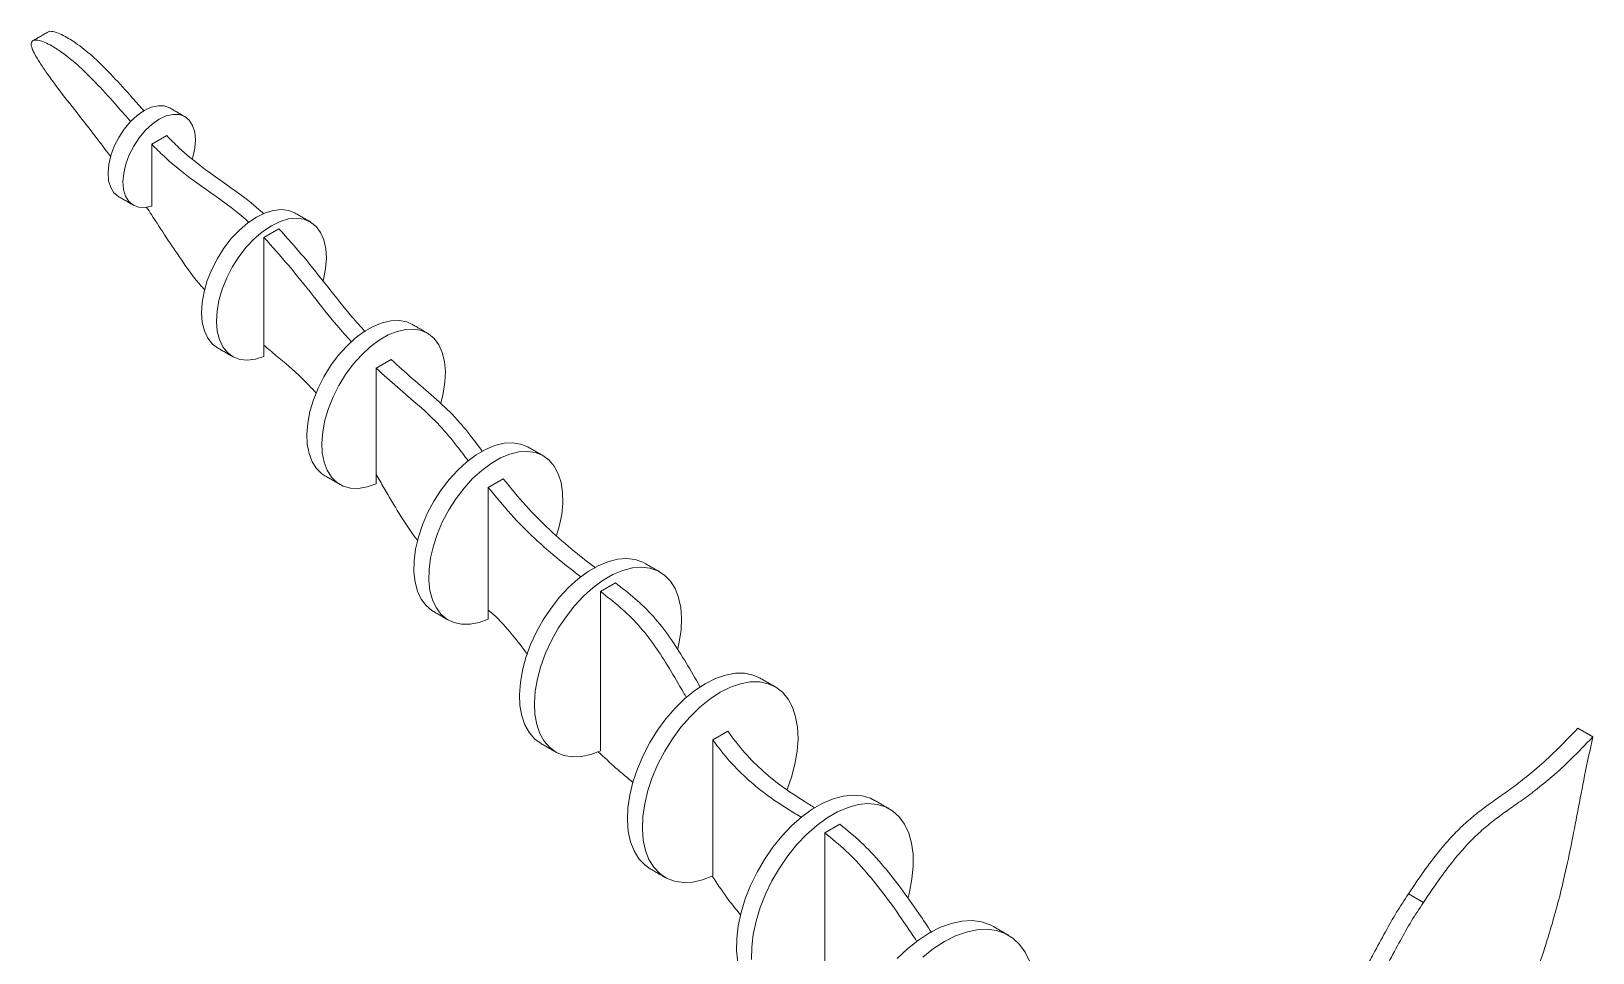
# Model space of a CAD drawing. Header units: millimetres. Extents: x -393 to 2534, y -1466 to 288.
# Drawn here: x 1736.2 to 2031.5, y -1115.2 to -940.9 of the extents above; entities that cross this region are included whole.
import ezdxf

# ---------------------------------------------------------------- set-up
doc = ezdxf.new("R2010")
doc.units = ezdxf.units.MM

msp = doc.modelspace()

# ---------------------------------------------------------------- linework, layer by layer
at = {"color": 7, "linetype": 'Continuous', "lineweight": 15}
for p, q in [((1761.84, -960.67), (1759.01, -962.31)), ((1759.01, -966.28), (1759.01, -962.31)), ((1759.01, -974.02), (1759.01, -966.28)), ((1783.06, -978.29), (1780.23, -979.92)), ((1780.23, -990.53), (1780.23, -979.92)), ((1780.23, -1002.43), (1780.23, -990.53)), ((1804.27, -1003.03), (1801.44, -1004.66)), ((1801.44, -1013.14), (1801.44, -1004.66)), ((1801.44, -1026.53), (1801.44, -1013.14)), ((1825.48, -1025.57), (1822.65, -1027.2)), ((1822.65, -1037.58), (1822.65, -1027.2)), ((1822.65, -1052.14), (1822.65, -1037.58)), ((1846.7, -1045.27), (1843.87, -1046.91)), ((1843.87, -1061.07), (1843.87, -1046.91)), ((1843.87, -1077.05), (1843.87, -1061.07)), ((1867.91, -1073.32), (1865.08, -1074.96)), ((2031.47, -1074.39), (2028.64, -1072.75)), ((1865.08, -1083.77), (1865.08, -1074.96)), ((1865.08, -1100.69), (1865.08, -1083.77)), ((1889.12, -1090.92), (1886.29, -1092.55)), ((1886.29, -1107.59), (1886.29, -1092.55)), ((1999.45, -1105.72), (1996.63, -1104.09)), ((1886.29, -1125.17), (1886.29, -1107.59))]:
    msp.add_line(p, q, dxfattribs=at)
at = {"color": 7, "linetype": 'Continuous', "lineweight": 15, "flags": 128}
for points in [[(1762.44, -955.44), (1762.43, -955.44), (1761.39, -955.06), (1760.21, -955.01), (1758.93, -955.31), (1757.6, -955.92), (1756.27, -956.84), (1754.99, -958.03), (1753.81, -959.43), (1752.77, -961.01), (1751.92, -962.69), (1751.29, -964.42), (1750.89, -966.12), (1750.75, -967.74), (1750.87, -969.2), (1751.25, -970.46), (1751.87, -971.47), (1752.71, -972.19), (1752.76, -972.22)], [(1766.7, -965.02), (1766.78, -964.77), (1767.15, -963.07), (1767.28, -961.46), (1767.14, -960.01), (1766.74, -958.76), (1766.11, -957.77), (1765.26, -957.07), (1764.22, -956.69), (1763.04, -956.65), (1761.76, -956.94), (1760.43, -957.56), (1759.1, -958.48), (1757.82, -959.66), (1756.64, -961.07), (1755.6, -962.64), (1754.75, -964.32), (1754.11, -966.05), (1753.72, -967.75), (1753.58, -969.37), (1753.7, -970.84), (1754.08, -972.1), (1754.7, -973.11), (1755.54, -973.82), (1756.57, -974.22), (1757.74, -974.29), (1759.01, -974.02), (1759.01, -974.02)], [(1786.16, -975.35), (1784.96, -974.85), (1783.56, -974.66), (1782.05, -974.81), (1780.45, -975.28), (1778.81, -976.08), (1777.18, -977.17), (1775.58, -978.54), (1774.06, -980.15), (1772.67, -981.95), (1771.42, -983.91), (1770.36, -985.97), (1769.51, -988.08), (1768.9, -990.2), (1768.53, -992.26), (1768.42, -994.21), (1768.56, -996.02), (1768.97, -997.62), (1769.62, -998.99), (1770.5, -1000.09), (1771.46, -1000.82)], [(1791.44, -988.05), (1791.49, -987.89), (1791.89, -985.82), (1792.04, -983.84), (1791.93, -982.02), (1791.56, -980.38), (1790.94, -978.98), (1790.09, -977.84), (1789.03, -977.01), (1787.79, -976.49), (1786.39, -976.29), (1784.88, -976.44), (1783.28, -976.91), (1781.64, -977.71), (1780, -978.81), (1778.41, -980.17), (1776.89, -981.78), (1775.49, -983.58), (1774.25, -985.54), (1773.19, -987.6), (1772.34, -989.72), (1771.73, -991.83), (1771.36, -993.89), (1771.25, -995.85), (1771.39, -997.65), (1771.8, -999.26), (1772.45, -1000.63), (1773.32, -1001.72), (1774.41, -1002.52), (1775.68, -1002.99), (1777.09, -1003.14), (1778.62, -1002.95), (1780.23, -1002.43), (1780.23, -1002.43)], [(1808.29, -996.39), (1807.22, -995.91), (1805.79, -995.64), (1804.23, -995.68), (1802.59, -996.06), (1800.89, -996.75), (1799.17, -997.74), (1797.47, -999.01), (1795.82, -1000.54), (1794.27, -1002.29), (1792.84, -1004.21), (1791.56, -1006.28), (1790.47, -1008.45), (1789.59, -1010.66), (1788.93, -1012.88), (1788.52, -1015.04), (1788.35, -1017.12), (1788.43, -1019.05), (1788.77, -1020.8), (1789.35, -1022.34), (1790.16, -1023.62), (1791.19, -1024.62), (1791.77, -1025)], [(1813.65, -1011.25), (1814.11, -1009.44), (1814.45, -1007.3), (1814.53, -1005.27), (1814.36, -1003.39), (1813.95, -1001.7), (1813.29, -1000.24), (1812.41, -999.05), (1811.32, -998.15), (1810.04, -997.55), (1808.61, -997.27), (1807.06, -997.32), (1805.42, -997.69), (1803.71, -998.38), (1802, -999.37), (1800.29, -1000.65), (1798.65, -1002.17), (1797.09, -1003.92), (1795.67, -1005.85), (1794.39, -1007.92), (1793.3, -1010.08), (1792.42, -1012.29), (1791.76, -1014.51), (1791.34, -1016.68), (1791.18, -1018.75), (1791.26, -1020.68), (1791.6, -1022.43), (1792.18, -1023.97), (1792.99, -1025.25), (1794.02, -1026.25), (1795.23, -1026.95), (1796.62, -1027.33), (1798.13, -1027.39), (1799.75, -1027.12), (1801.44, -1026.53), (1801.44, -1026.53)], [(1830.21, -1019.6), (1830.11, -1019.55), (1828.75, -1019), (1827.24, -1018.77), (1825.62, -1018.86), (1823.9, -1019.28), (1822.13, -1020.01), (1820.35, -1021.04), (1818.58, -1022.35), (1816.86, -1023.92), (1815.23, -1025.7), (1813.72, -1027.68), (1812.36, -1029.8), (1811.18, -1032.02), (1810.19, -1034.31), (1809.43, -1036.62), (1808.9, -1038.89), (1808.61, -1041.09), (1808.57, -1043.18), (1808.79, -1045.1), (1809.25, -1046.83), (1809.95, -1048.32), (1810.87, -1049.55), (1812, -1050.5), (1812.27, -1050.67)], [(1835.57, -1036.29), (1836.06, -1034.61), (1836.52, -1032.36), (1836.74, -1030.18), (1836.7, -1028.14), (1836.41, -1026.27), (1835.88, -1024.61), (1835.11, -1023.19), (1834.13, -1022.04), (1832.94, -1021.18), (1831.58, -1020.63), (1830.07, -1020.4), (1828.44, -1020.5), (1826.73, -1020.91), (1824.96, -1021.64), (1823.17, -1022.67), (1821.41, -1023.98), (1819.69, -1025.55), (1818.06, -1027.33), (1816.55, -1029.31), (1815.19, -1031.43), (1814.01, -1033.66), (1813.02, -1035.95), (1812.26, -1038.25), (1811.72, -1040.53), (1811.44, -1042.73), (1811.4, -1044.81), (1811.61, -1046.73), (1812.08, -1048.46), (1812.78, -1049.95), (1813.7, -1051.19), (1814.83, -1052.13), (1816.14, -1052.78), (1817.61, -1053.1), (1819.2, -1053.1), (1820.9, -1052.78), (1822.65, -1052.14), (1822.65, -1052.14)], [(1852.28, -1041.59), (1851.86, -1041.37), (1850.4, -1040.86), (1848.79, -1040.67), (1847.06, -1040.81), (1845.25, -1041.28), (1843.39, -1042.06), (1841.51, -1043.14), (1839.65, -1044.51), (1837.84, -1046.13), (1836.12, -1047.98), (1834.51, -1050.03), (1833.05, -1052.23), (1831.75, -1054.55), (1830.65, -1056.94), (1829.77, -1059.36), (1829.12, -1061.77), (1828.71, -1064.12), (1828.55, -1066.37), (1828.64, -1068.48), (1828.99, -1070.41), (1829.58, -1072.13), (1830.41, -1073.6), (1831.45, -1074.8), (1832.62, -1075.65)], [(1858.47, -1057.74), (1858.74, -1056.5), (1859.09, -1054.17), (1859.18, -1051.95), (1859.03, -1049.89), (1858.62, -1048.01), (1857.96, -1046.35), (1857.08, -1044.95), (1855.98, -1043.82), (1854.69, -1043), (1853.22, -1042.49), (1851.61, -1042.3), (1849.89, -1042.44), (1848.08, -1042.91), (1846.22, -1043.69), (1844.34, -1044.78), (1842.48, -1046.14), (1840.67, -1047.76), (1838.95, -1049.62), (1837.34, -1051.66), (1835.87, -1053.86), (1834.58, -1056.18), (1833.48, -1058.57), (1832.6, -1060.99), (1831.95, -1063.4), (1831.54, -1065.75), (1831.38, -1068.01), (1831.47, -1070.12), (1831.82, -1072.05), (1832.41, -1073.76), (1833.24, -1075.23), (1834.28, -1076.43), (1835.53, -1077.33), (1836.95, -1077.92), (1838.53, -1078.19), (1840.23, -1078.13), (1842.02, -1077.75), (1843.87, -1077.05), (1843.87, -1077.05)], [(1874.07, -1063.3), (1872.71, -1062.7), (1871.1, -1062.37), (1869.36, -1062.37), (1867.52, -1062.7), (1865.61, -1063.36), (1863.67, -1064.33), (1861.72, -1065.6), (1859.81, -1067.15), (1857.97, -1068.94), (1856.23, -1070.95), (1854.62, -1073.14), (1853.17, -1075.48), (1851.9, -1077.92), (1850.83, -1080.41), (1850, -1082.93), (1849.4, -1085.41), (1849.05, -1087.83), (1848.95, -1090.13), (1849.12, -1092.27), (1849.54, -1094.23), (1850.2, -1095.95), (1851.1, -1097.43), (1852.22, -1098.62), (1853.26, -1099.35)], [(1879.14, -1084.36), (1879.96, -1082.04), (1880.63, -1079.54), (1881.04, -1077.11), (1881.21, -1074.77), (1881.11, -1072.58), (1880.76, -1070.57), (1880.17, -1068.78), (1879.33, -1067.23), (1878.26, -1065.96), (1876.99, -1064.99), (1875.54, -1064.33), (1873.93, -1064), (1872.19, -1064), (1870.35, -1064.33), (1868.44, -1064.99), (1866.49, -1065.96), (1864.55, -1067.23), (1862.64, -1068.78), (1860.8, -1070.57), (1859.06, -1072.58), (1857.45, -1074.78), (1856, -1077.11), (1854.73, -1079.55), (1853.66, -1082.05), (1852.82, -1084.56), (1852.22, -1087.04), (1851.87, -1089.46), (1851.78, -1091.76), (1851.94, -1093.9), (1852.36, -1095.86), (1853.03, -1097.59), (1853.93, -1099.06), (1855.05, -1100.25), (1856.37, -1101.14), (1857.87, -1101.71), (1859.52, -1101.95), (1861.3, -1101.86), (1863.16, -1101.43), (1865.08, -1100.69), (1865.08, -1100.69)], [(1895.69, -1086.4), (1894.89, -1086), (1893.31, -1085.53), (1891.59, -1085.39), (1889.75, -1085.58), (1887.84, -1086.1), (1885.87, -1086.94), (1883.89, -1088.08), (1881.92, -1089.52), (1880, -1091.21), (1878.17, -1093.14), (1876.45, -1095.27), (1874.87, -1097.56), (1873.46, -1099.99), (1872.24, -1102.5), (1871.23, -1105.05), (1870.45, -1107.61), (1869.91, -1110.12), (1869.63, -1112.55), (1869.6, -1114.86), (1869.83, -1117)], [(1902.02, -1104.75), (1902.27, -1103.76), (1902.75, -1101.26), (1902.98, -1098.85), (1902.96, -1096.58), (1902.67, -1094.48), (1902.14, -1092.58), (1901.36, -1090.92), (1900.35, -1089.53), (1899.13, -1088.43), (1897.72, -1087.64), (1896.14, -1087.17), (1894.42, -1087.02), (1892.58, -1087.21), (1890.67, -1087.73), (1888.7, -1088.57), (1886.72, -1089.72), (1884.75, -1091.15), (1882.83, -1092.84), (1881, -1094.77), (1879.28, -1096.9), (1877.7, -1099.2), (1876.28, -1101.62), (1875.06, -1104.13), (1874.06, -1106.68), (1873.28, -1109.24), (1872.74, -1111.75), (1872.46, -1114.18), (1872.43, -1116.49)], [(1918.15, -1110.27), (1917.52, -1109.94), (1915.89, -1109.38), (1914.11, -1109.14), (1912.21, -1109.24), (1910.22, -1109.66), (1908.17, -1110.41), (1906.09, -1111.46), (1904.01, -1112.81), (1901.96, -1114.43), (1899.97, -1116.31)], [(1924.96, -1116.83), (1924.13, -1115.09), (1923.07, -1113.63), (1921.81, -1112.45), (1920.35, -1111.57), (1918.72, -1111.01), (1916.94, -1110.78), (1915.04, -1110.87), (1913.05, -1111.3), (1911, -1112.04), (1908.92, -1113.09), (1906.84, -1114.44), (1904.79, -1116.07)]]:
    msp.add_lwpolyline(points, dxfattribs=at)
at = {"color": 7, "linetype": 'Continuous', "lineweight": 15}
for points in [[(1739.39, -941.08), (1736.56, -942.71)], [(1765.27, -957.08), (1762.44, -955.44)], [(1752.76, -972.22), (1755.59, -973.85)], [(1788.99, -976.98), (1786.16, -975.35)], [(1811.11, -998.02), (1808.29, -996.39)], [(1771.46, -1000.82), (1774.29, -1002.45)], [(1833.04, -1021.23), (1830.21, -1019.6)], [(1791.77, -1025), (1794.6, -1026.64)], [(1855.11, -1043.22), (1852.28, -1041.59)], [(1812.27, -1050.67), (1815.1, -1052.3)], [(1876.9, -1064.93), (1874.07, -1063.3)], [(1832.62, -1075.65), (1835.45, -1077.29)], [(1898.52, -1088.04), (1895.69, -1086.4)], [(1853.26, -1099.35), (1856.09, -1100.98)], [(1920.98, -1111.9), (1918.15, -1110.27)]]:
    msp.add_open_spline(points, degree=1, dxfattribs=at)
for points, knots in [([(1757.59, -956.05), (1756.83, -955.2), (1754.87, -952.99), (1751.76, -949.51), (1748.33, -946.03), (1745.16, -943.44), (1742.77, -941.91), (1741.1, -941.16), (1740.18, -940.95), (1739.6, -940.92), (1739.44, -941.07), (1739.41, -941.1)], [0, 0, 0, 0, 0.130578, 0.338573, 0.534462, 0.699891, 0.841169, 0.906196, 0.959406, 0.992918, 1, 1, 1, 1]), ([(1755.09, -958.05), (1754.22, -957.08), (1752.15, -954.75), (1748.93, -951.14), (1745.5, -947.66), (1742.33, -945.07), (1739.94, -943.54), (1738.28, -942.8), (1737.33, -942.56), (1736.68, -942.6), (1736.33, -942.86), (1736.21, -943.3), (1736.27, -943.83), (1736.5, -944.48), (1737, -945.52), (1737.91, -947.01), (1739.25, -948.97), (1741.44, -951.94), (1744.51, -955.91), (1748.02, -960.37), (1750.29, -963.37), (1751.27, -964.66)], [0, 0, 0, 0, 0.0733, 0.175309, 0.271381, 0.352514, 0.421803, 0.453695, 0.479791, 0.496227, 0.509786, 0.519359, 0.52976, 0.54228, 0.557625, 0.592254, 0.635767, 0.686917, 0.793825, 0.9114, 1, 1, 1, 1]), ([(1777.4, -977.12), (1777.22, -976.95), (1772.05, -972.26), (1765.96, -969.2), (1759.79, -963.11), (1759.01, -962.31)], [0.790873073, 0.790873073, 0.790873073, 0.790873073, 0.791015625, 0.794921875, 0.795481769, 0.795481769, 0.795481769, 0.795481769]), ([(1780.23, -975.49), (1780.05, -975.32), (1774.88, -970.63), (1768.79, -967.57), (1762.62, -961.47), (1761.84, -960.67)], [0.790873073, 0.790873073, 0.790873073, 0.790873073, 0.791015625, 0.794921875, 0.795481769, 0.795481769, 0.795481769, 0.795481769]), ([(1758.04, -974.25), (1758.35, -974.7), (1759.62, -976.6), (1761.74, -979.91), (1764.84, -984.48), (1767.22, -987.92), (1768.85, -989.64), (1769.06, -989.86)], [0, 0, 0, 0, 0.085108, 0.356306, 0.611905, 0.949789, 1, 1, 1, 1]), ([(1796.81, -999.72), (1795.88, -998.67), (1793.38, -995.86), (1789.49, -990.92), (1784.98, -985.22), (1781.8, -981.68), (1780.23, -979.92)], [0, 0, 0, 0, 0.163636, 0.441324, 0.723137, 1, 1, 1, 1]), ([(1799.35, -997.76), (1798.52, -996.82), (1796.12, -994.11), (1792.32, -989.29), (1787.81, -983.59), (1784.63, -980.05), (1783.06, -978.29)], [0, 0, 0, 0, 0.149262, 0.431722, 0.718379, 1, 1, 1, 1]), ([(1780.23, -1000.33), (1780.98, -1000.96), (1783.39, -1002.98), (1786.77, -1005.8), (1789.23, -1008.41), (1790.13, -1009.36)], [0, 0, 0, 0, 0.225408, 0.716699, 1, 1, 1, 1]), ([(1821.58, -1020.41), (1820.91, -1019.51), (1819.23, -1017.27), (1816.21, -1013.67), (1812.38, -1010.06), (1808.29, -1006.7), (1805.61, -1004.25), (1804.27, -1003.03)], [0, 0, 0, 0, 0.129509, 0.324694, 0.549262, 0.775229, 1, 1, 1, 1]), ([(1818.9, -1022.24), (1818.18, -1021.28), (1816.45, -1018.97), (1813.39, -1015.3), (1809.55, -1011.69), (1805.46, -1008.33), (1802.78, -1005.88), (1801.44, -1004.66)], [0, 0, 0, 0, 0.137689, 0.331039, 0.553497, 0.777341, 1, 1, 1, 1]), ([(1801.44, -1024.78), (1801.93, -1025.63), (1803.37, -1028.1), (1805.75, -1032.15), (1807.9, -1035.51), (1809.18, -1037.1), (1809.34, -1037.29)], [0, 0, 0, 0, 0.19761, 0.578147, 0.950041, 1, 1, 1, 1]), ([(1840.16, -1044.11), (1838.81, -1043.08), (1835.85, -1040.84), (1831.4, -1036.92), (1826.84, -1032.37), (1824.05, -1028.92), (1822.65, -1027.2)], [0, 0, 0, 0, 0.220978, 0.482944, 0.741038, 1, 1, 1, 1]), ([(1842.91, -1042.42), (1841.59, -1041.41), (1838.65, -1039.19), (1834.23, -1035.29), (1829.67, -1030.74), (1826.88, -1027.29), (1825.48, -1025.57)], [0, 0, 0, 0, 0.217735, 0.480792, 0.73996, 1, 1, 1, 1]), ([(1860.14, -1066.99), (1859.94, -1066.66), (1858.86, -1064.82), (1856.94, -1061.48), (1854.17, -1057.14), (1851.07, -1053.14), (1847.56, -1049.77), (1845.11, -1047.87), (1843.87, -1046.91)], [0, 0, 0, 0, 0.042506, 0.23644, 0.425732, 0.611944, 0.802151, 1, 1, 1, 1]), ([(1862.71, -1064.93), (1862.6, -1064.74), (1861.61, -1063.04), (1859.77, -1059.85), (1857, -1055.51), (1853.9, -1051.51), (1850.39, -1048.14), (1847.94, -1046.24), (1846.7, -1045.27)], [0, 0, 0, 0, 0.024442, 0.2220351, 0.4148978, 0.6046232, 0.7984188, 1, 1, 1, 1]), ([(1822.65, -1050.4), (1822.99, -1050.68), (1824.57, -1052.04), (1827.1, -1054.85), (1829.12, -1057.54), (1830.06, -1058.8)], [0, 0, 0, 0, 0.124209, 0.590661, 1, 1, 1, 1]), ([(1884.4, -1087.81), (1883.72, -1087.4), (1881.73, -1086.18), (1878.47, -1084.07), (1874.69, -1081.03), (1871.08, -1077.51), (1868.96, -1074.72), (1867.91, -1073.32)], [0, 0, 0, 0, 0.117599, 0.344191, 0.565956, 0.783386, 1, 1, 1, 1]), ([(2028.64, -1072.75), (2027.27, -1074.2), (2024.75, -1076.85), (2021.11, -1080.19), (2017.93, -1082.78), (2015.09, -1084.86), (2012.48, -1086.68), (2010.03, -1088.46), (2007.63, -1090.43), (2005.17, -1092.79), (2002.54, -1095.78), (1999.63, -1099.59), (1997.69, -1102.5), (1996.63, -1104.09)], [0, 0, 0, 0, 0.129022, 0.237345, 0.330111, 0.411933, 0.486863, 0.558671, 0.627163, 0.700561, 0.78366, 0.881696, 1, 1, 1, 1]), ([(2031.47, -1074.39), (2030.1, -1075.83), (2027.58, -1078.48), (2023.94, -1081.82), (2020.76, -1084.42), (2017.92, -1086.5), (2015.31, -1088.31), (2012.86, -1090.09), (2010.46, -1092.06), (2008, -1094.42), (2005.37, -1097.42), (2002.46, -1101.22), (2000.52, -1104.13), (1999.45, -1105.72)], [0, 0, 0, 0, 0.129022, 0.237345, 0.330111, 0.411933, 0.486863, 0.558671, 0.627163, 0.700561, 0.78366, 0.881696, 1, 1, 1, 1]), ([(2018.74, -1124.55), (2018.9, -1124.16), (2019.88, -1121.71), (2021.4, -1117.38), (2023.24, -1111.7), (2024.74, -1106.44), (2026.12, -1100.89), (2027.39, -1094.92), (2028.65, -1088.37), (2029.94, -1081.54), (2030.95, -1076.83), (2031.47, -1074.39)], [0, 0, 0, 0, 0.023485, 0.144715, 0.255567, 0.358646, 0.456452, 0.586634, 0.717021, 0.853018, 1, 1, 1, 1]), ([(1843.43, -1077.19), (1844.54, -1078.24), (1846.73, -1080.3), (1848.96, -1082.15), (1850.06, -1083.06)], [0, 0, 0, 0, 0.5107155, 1, 1, 1, 1]), ([(1881.89, -1089.65), (1881.11, -1089.16), (1879.01, -1087.88), (1875.64, -1085.7), (1871.86, -1082.66), (1868.25, -1079.14), (1866.13, -1076.35), (1865.08, -1074.96)], [0, 0, 0, 0, 0.133837, 0.356259, 0.573943, 0.787372, 1, 1, 1, 1]), ([(1906.45, -1111.39), (1905.66, -1110.18), (1903.74, -1107.28), (1900.61, -1102.85), (1896.99, -1098.31), (1893.17, -1094.2), (1890.48, -1092.02), (1889.12, -1090.92)], [0, 0, 0, 0, 0.1558566, 0.3739169, 0.5846305, 0.7913573, 1, 1, 1, 1]), ([(1903.7, -1113.15), (1902.88, -1111.9), (1900.94, -1108.95), (1897.78, -1104.49), (1894.16, -1099.94), (1890.34, -1095.83), (1887.65, -1093.65), (1886.29, -1092.55)], [0, 0, 0, 0, 0.1602218, 0.3771545, 0.5867784, 0.7924362, 1, 1, 1, 1]), ([(1865, -1100.72), (1865.88, -1102.06), (1867.56, -1104.64), (1869.45, -1106.98), (1870.36, -1108.1)], [0, 0, 0, 0, 0.522309, 1, 1, 1, 1]), ([(1996.63, -1104.09), (1995.86, -1105.24), (1994.31, -1107.57), (1992.18, -1111.41), (1990.24, -1114.98), (1988.91, -1117.45), (1988.29, -1118.5), (1988.2, -1118.64)], [0, 0, 0, 0, 0.247117, 0.499722, 0.781865, 0.970586, 1, 1, 1, 1]), ([(1999.45, -1105.72), (1998.69, -1106.87), (1997.14, -1109.2), (1995, -1113.04), (1993.27, -1116.28), (1992.17, -1118.25), (1991.84, -1118.84)], [0, 0, 0, 0, 0.273984, 0.554054, 0.866872, 1, 1, 1, 1])]:
    msp.add_open_spline(points, degree=3, knots=knots, dxfattribs=at)

doc.saveas('drawing.dxf')
